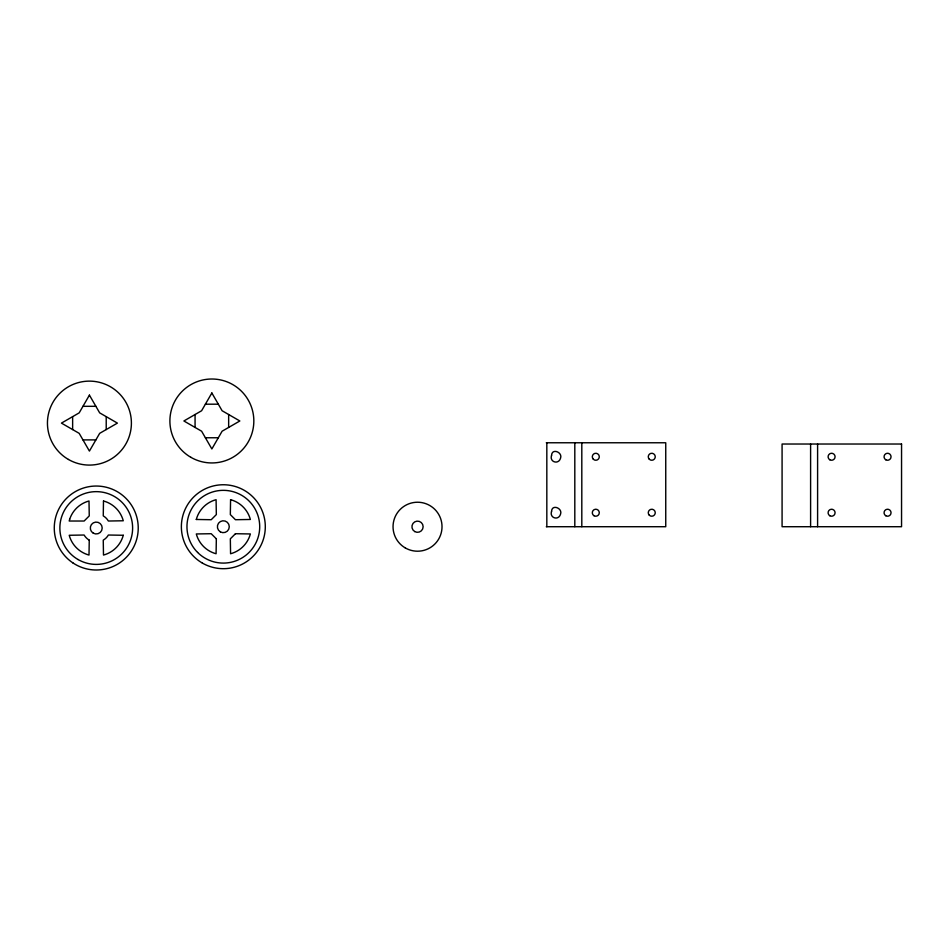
<?xml version="1.0" encoding="UTF-8"?>
<svg xmlns="http://www.w3.org/2000/svg" width="949" height="949" viewBox="0 0 949 949"><rect width="100%" height="100%" fill="white"/><g stroke="black" fill="none" stroke-linecap="round" stroke-linejoin="round"><path stroke-width="1.42" d="M205.399 404.191L218.329 404.191M82.966 406.314L95.885 406.314M205.399 437.762L218.329 437.762M82.966 439.897L95.885 439.897M546.292 442.768L665.747 442.768L665.747 526.719L546.292 526.719M817.599 444.025L817.599 526.719M810.6 444.025L810.6 526.719M581.808 442.768L581.808 526.719M574.809 442.768L574.809 526.719M546.826 442.768L546.826 526.719M228.65 414.511L228.65 427.441M195.067 414.511L195.067 427.441M106.217 416.647L106.217 429.565M72.634 416.647L72.634 429.565M89.253 540.135L89.004 555.058A27.984 27.984 0 0 1 69.218 535.272L84.129 535.022A13.986 13.986 0 0 0 89.253 540.135M103.488 500.989L103.251 515.9A13.986 13.986 0 0 1 108.364 521.025L123.275 520.776A27.984 27.984 0 0 0 103.488 500.989M216.336 538.83L216.087 553.753A27.984 27.984 0 0 1 196.301 533.955L211.212 533.718L216.336 538.83M230.571 499.684L230.334 514.595L235.447 519.72L250.37 519.471A27.984 27.984 0 0 0 230.571 499.684M551.571 455.306C549.151 462.139 558.664 464.963 560.539 458.213C562.816 452.258 551.915 447.881 551.571 455.306M551.571 511.274C549.151 518.107 558.664 520.93 560.539 514.18C562.816 508.225 551.915 503.848 551.571 511.274M196.301 519.471L211.212 519.72L216.336 514.595L216.087 499.684A27.984 27.984 0 0 0 196.301 519.471M69.68 519.245L69.194 521.025L84.129 521.025L89.253 515.9L89.004 500.989A27.984 27.984 0 0 0 69.68 519.245M89.42 395.128L79.182 412.862L61.436 423.112L79.182 433.349L89.42 451.083L99.669 433.349L117.403 423.112L99.669 412.862L89.42 395.128M211.864 392.993L201.615 410.739L183.881 420.976L201.615 431.214L211.864 448.96L222.102 431.214L239.848 420.976L222.102 410.739L211.864 392.993M235.447 533.718L230.334 538.83L230.571 553.753A27.984 27.984 0 0 0 250.37 533.955L235.447 533.718M901.55 444.025L782.083 444.025L782.083 526.719L901.55 526.719L901.55 444.025M123.275 535.272L108.364 535.022A13.986 13.986 0 0 1 103.251 540.135L103.488 555.058A27.984 27.984 0 0 0 123.275 535.272M594.05 515.758A3.499 3.499 0 0 0 599.293 512.721A3.499 3.499 0 0 0 594.05 509.696A3.499 3.499 0 0 0 594.05 515.758M649.282 515.2A3.499 3.499 0 0 0 655.142 513.634A3.499 3.499 0 0 0 650.86 509.352A3.499 3.499 0 0 0 649.282 515.2M649.282 459.233A3.499 3.499 0 0 0 655.142 457.667A3.499 3.499 0 0 0 650.86 453.385A3.499 3.499 0 0 0 649.282 459.233M593.327 459.233A3.499 3.499 0 0 0 599.175 457.667A3.499 3.499 0 0 0 594.893 453.385A3.499 3.499 0 0 0 593.327 459.233M202.351 563.065A41.97 41.97 0 0 0 265.305 526.719A41.97 41.97 0 0 0 202.351 490.372A41.97 41.97 0 0 0 202.351 563.065M220.358 531.867A5.943 5.943 0 0 0 229.278 526.719A5.943 5.943 0 0 0 220.358 521.57A5.943 5.943 0 0 0 220.358 531.867M197.606 552.437A36.382 36.382 0 0 0 258.472 536.138A36.382 36.382 0 0 0 213.916 491.582A36.382 36.382 0 0 0 197.606 552.437M405.294 547.929A24.484 24.484 0 0 0 442.02 526.719A24.484 24.484 0 0 0 405.294 505.509A24.484 24.484 0 0 0 405.294 547.929M414.737 531.57A5.599 5.599 0 0 0 423.135 526.719A5.599 5.599 0 0 0 414.737 521.867A5.599 5.599 0 0 0 414.737 531.57M885.808 515.758A3.499 3.499 0 0 0 891.052 512.721A3.499 3.499 0 0 0 885.808 509.696A3.499 3.499 0 0 0 885.808 515.758M885.808 459.791A3.499 3.499 0 0 0 891.052 456.754A3.499 3.499 0 0 0 885.808 453.729A3.499 3.499 0 0 0 885.808 459.791M829.841 459.791A3.499 3.499 0 0 0 835.084 456.754A3.499 3.499 0 0 0 829.841 453.729A3.499 3.499 0 0 0 829.841 459.791M829.841 515.758A3.499 3.499 0 0 0 835.084 512.721A3.499 3.499 0 0 0 829.841 509.696A3.499 3.499 0 0 0 829.841 515.758M72.931 562.923A41.97 41.97 0 0 0 138.139 530.764A41.97 41.97 0 0 0 77.688 490.372A41.97 41.97 0 0 0 72.931 562.923M93.275 533.172A5.943 5.943 0 0 0 102.195 528.024A5.943 5.943 0 0 0 93.275 522.875A5.943 5.943 0 0 0 93.275 533.172M78.067 559.53A36.37 36.37 0 0 0 132.623 528.024A36.37 36.37 0 0 0 78.067 496.517A36.37 36.37 0 0 0 78.067 559.53M190.879 457.323A41.97 41.97 0 0 0 253.834 420.976A41.97 41.97 0 0 0 190.879 384.63A41.97 41.97 0 0 0 190.879 457.323M68.435 459.458A41.97 41.97 0 0 0 131.401 423.112A41.97 41.97 0 0 0 68.435 386.753A41.97 41.97 0 0 0 68.435 459.458"/></g></svg>
